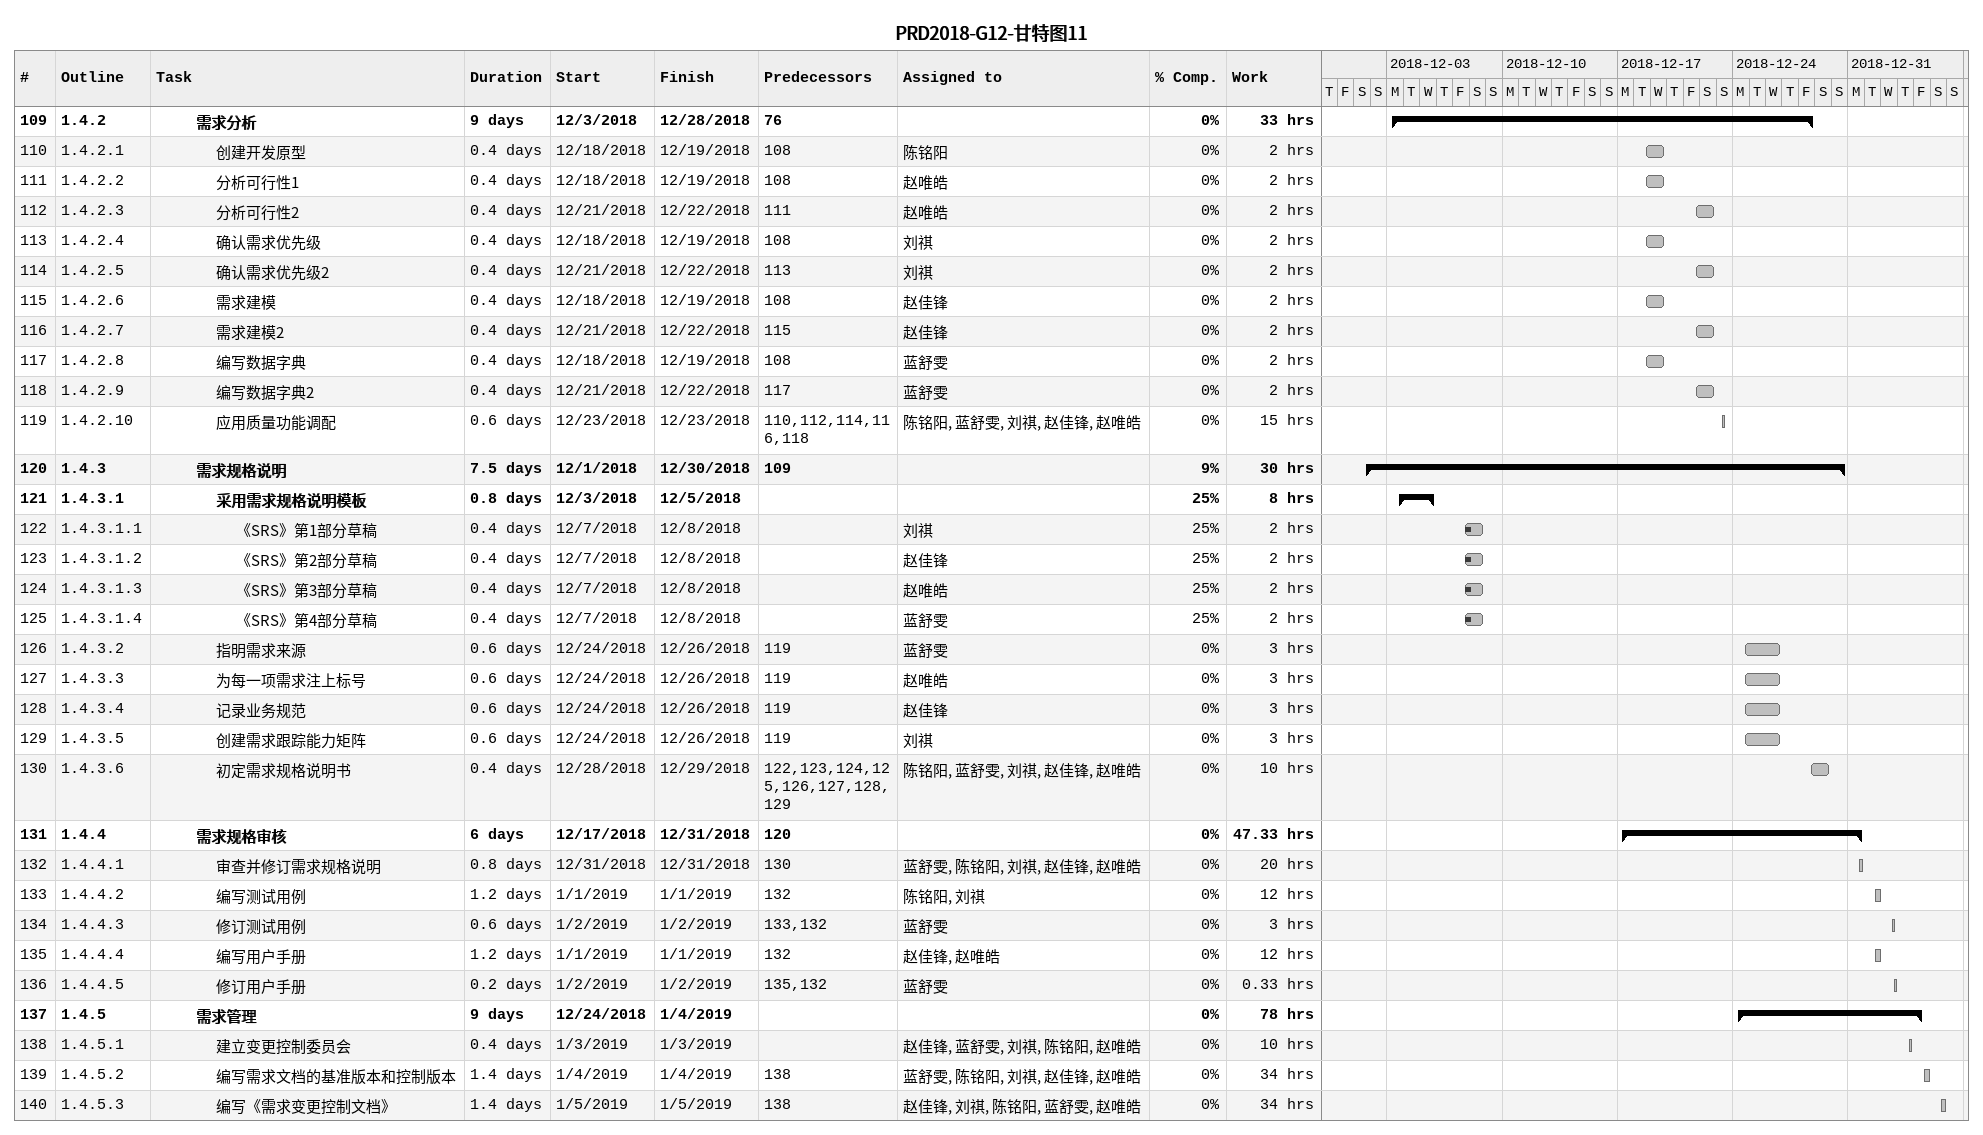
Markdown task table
PRD2018-G12-甘特图11

| ID | WBS | Task | Duration | Start | Finish | Predecessors | Resources | % complete | Work (h) |
|---|---|---|---|---|---|---|---|---|---|
| 109 | 1.4.2 | **需求分析** | 9d | 2018-12-03 | 2018-12-28 | 76 |  | 0 | 33 |
| 110 | 1.4.2.1 | 创建开发原型 | 0.4d | 2018-12-18 | 2018-12-19 | 108 | 陈铭阳 | 0 | 2 |
| 111 | 1.4.2.2 | 分析可行性1 | 0.4d | 2018-12-18 | 2018-12-19 | 108 | 赵唯皓 | 0 | 2 |
| 112 | 1.4.2.3 | 分析可行性2 | 0.4d | 2018-12-21 | 2018-12-22 | 111 | 赵唯皓 | 0 | 2 |
| 113 | 1.4.2.4 | 确认需求优先级 | 0.4d | 2018-12-18 | 2018-12-19 | 108 | 刘祺 | 0 | 2 |
| 114 | 1.4.2.5 | 确认需求优先级2 | 0.4d | 2018-12-21 | 2018-12-22 | 113 | 刘祺 | 0 | 2 |
| 115 | 1.4.2.6 | 需求建模 | 0.4d | 2018-12-18 | 2018-12-19 | 108 | 赵佳锋 | 0 | 2 |
| 116 | 1.4.2.7 | 需求建模2 | 0.4d | 2018-12-21 | 2018-12-22 | 115 | 赵佳锋 | 0 | 2 |
| 117 | 1.4.2.8 | 编写数据字典 | 0.4d | 2018-12-18 | 2018-12-19 | 108 | 蓝舒雯 | 0 | 2 |
| 118 | 1.4.2.9 | 编写数据字典2 | 0.4d | 2018-12-21 | 2018-12-22 | 117 | 蓝舒雯 | 0 | 2 |
| 119 | 1.4.2.10 | 应用质量功能调配 | 0.6d | 2018-12-23 | 2018-12-23 | 110, 112, 114, 116, 118 | 陈铭阳, 蓝舒雯, 刘祺, 赵佳锋, 赵唯皓 | 0 | 15 |
| 120 | 1.4.3 | **需求规格说明** | 7.5d | 2018-12-01 | 2018-12-30 | 109 |  | 9 | 30 |
| 121 | 1.4.3.1 | **采用需求规格说明模板** | 0.8d | 2018-12-03 | 2018-12-05 |  |  | 25 | 8 |
| 122 | 1.4.3.1.1 | 《SRS》第1部分草稿 | 0.4d | 2018-12-07 | 2018-12-08 |  | 刘祺 | 25 | 2 |
| 123 | 1.4.3.1.2 | 《SRS》第2部分草稿 | 0.4d | 2018-12-07 | 2018-12-08 |  | 赵佳锋 | 25 | 2 |
| 124 | 1.4.3.1.3 | 《SRS》第3部分草稿 | 0.4d | 2018-12-07 | 2018-12-08 |  | 赵唯皓 | 25 | 2 |
| 125 | 1.4.3.1.4 | 《SRS》第4部分草稿 | 0.4d | 2018-12-07 | 2018-12-08 |  | 蓝舒雯 | 25 | 2 |
| 126 | 1.4.3.2 | 指明需求来源 | 0.6d | 2018-12-24 | 2018-12-26 | 119 | 蓝舒雯 | 0 | 3 |
| 127 | 1.4.3.3 | 为每一项需求注上标号 | 0.6d | 2018-12-24 | 2018-12-26 | 119 | 赵唯皓 | 0 | 3 |
| 128 | 1.4.3.4 | 记录业务规范 | 0.6d | 2018-12-24 | 2018-12-26 | 119 | 赵佳锋 | 0 | 3 |
| 129 | 1.4.3.5 | 创建需求跟踪能力矩阵 | 0.6d | 2018-12-24 | 2018-12-26 | 119 | 刘祺 | 0 | 3 |
| 130 | 1.4.3.6 | 初定需求规格说明书 | 0.4d | 2018-12-28 | 2018-12-29 | 122, 123, 124, 125, 126, 127, 128, 129 | 陈铭阳, 蓝舒雯, 刘祺, 赵佳锋, 赵唯皓 | 0 | 10 |
| 131 | 1.4.4 | **需求规格审核** | 6d | 2018-12-17 | 2018-12-31 | 120 |  | 0 | 47.33 |
| 132 | 1.4.4.1 | 审查并修订需求规格说明 | 0.8d | 2018-12-31 | 2018-12-31 | 130 | 蓝舒雯, 陈铭阳, 刘祺, 赵佳锋, 赵唯皓 | 0 | 20 |
| 133 | 1.4.4.2 | 编写测试用例 | 1.2d | 2019-01-01 | 2019-01-01 | 132 | 陈铭阳, 刘祺 | 0 | 12 |
| 134 | 1.4.4.3 | 修订测试用例 | 0.6d | 2019-01-02 | 2019-01-02 | 133, 132 | 蓝舒雯 | 0 | 3 |
| 135 | 1.4.4.4 | 编写用户手册 | 1.2d | 2019-01-01 | 2019-01-01 | 132 | 赵佳锋, 赵唯皓 | 0 | 12 |
| 136 | 1.4.4.5 | 修订用户手册 | 0.2d | 2019-01-02 | 2019-01-02 | 135, 132 | 蓝舒雯 | 0 | 0.33 |
| 137 | 1.4.5 | **需求管理** | 9d | 2018-12-24 | 2019-01-04 |  |  | 0 | 78 |
| 138 | 1.4.5.1 | 建立变更控制委员会 | 0.4d | 2019-01-03 | 2019-01-03 |  | 赵佳锋, 蓝舒雯, 刘祺, 陈铭阳, 赵唯皓 | 0 | 10 |
| 139 | 1.4.5.2 | 编写需求文档的基准版本和控制版本 | 1.4d | 2019-01-04 | 2019-01-04 | 138 | 蓝舒雯, 陈铭阳, 刘祺, 赵佳锋, 赵唯皓 | 0 | 34 |
| 140 | 1.4.5.3 | 编写《需求变更控制文档》 | 1.4d | 2019-01-05 | 2019-01-05 | 138 | 赵佳锋, 刘祺, 陈铭阳, 蓝舒雯, 赵唯皓 | 0 | 34 |
